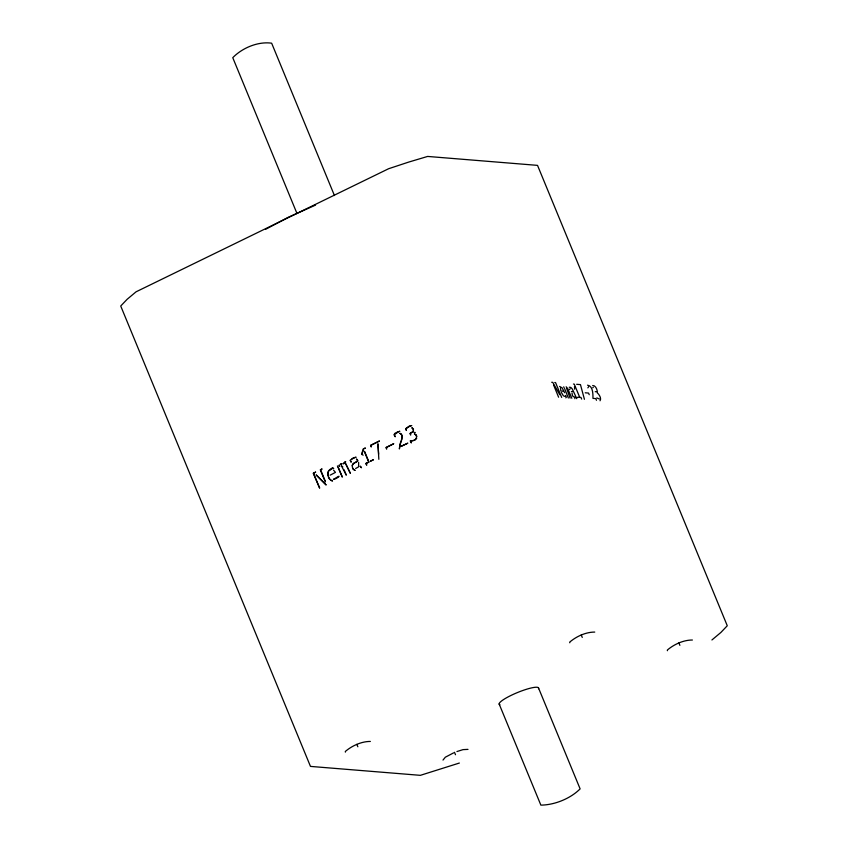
<?xml version="1.0" encoding="UTF-8"?>
<svg xmlns="http://www.w3.org/2000/svg" width="848" height="848" viewBox="0 0 848 848"><rect width="100%" height="100%" fill="white"/><g stroke="black" fill="none" stroke-linecap="round" stroke-linejoin="round"><path stroke-width="1.27" d="M328.218 472.347L328.218 475.505M401.751 439.921L402.058 435.035M361.926 454.358L363.22 450.012M401.507 440.748C400.012 442.73 398.592 455.312 399.874 444.84C400.521 441.352 404.146 436.158 400.267 433.402M587.865 387.865L588.607 386.73M569.474 389.571L570.216 388.681M352.408 465.51C352.333 462.054 360.389 462.298 356.87 459.245M560.475 387.928L560.846 391.034L563.295 391.235M416.718 438.278L414.661 440.176L411.322 440.896M328.78 470.958C339.2 464.397 326.332 469.527 327.731 473.852C327.858 476.809 329.374 480.339 332.564 480.996C331.96 480.933 329.003 479.003 328.738 477.148M571.976 393.037L572.591 395.995L574.319 397.14M413.527 431.155L410.315 433.445L410.686 435.066L410.008 433.423L412.541 432.003L413.453 430.137L411.842 427.646L413.538 429.077M574.817 398.677L575.145 396.906M565.817 397.839L566.337 397.277L565.595 395.465M592.763 387.759L593.314 387.229M711.928 639.964L720.885 632.46L727.277 625.75L537.526 165.371L427.636 156.435L408.63 162.106L388.628 168.72L136.072 291.807L127.115 299.312L120.723 306.011L310.474 766.401L420.364 775.337L459.372 763.041M344.892 462.149C342.783 465.785 342.581 462.987 345.496 461.927M340.186 464.354L341.702 463.814M340.493 464.386L341.044 464.026M566.57 388.289L570.089 398.136M351.931 458.98L355.545 457.284M265.509 229.363L288.087 217.385L315.541 205.089M600.045 400.775C601.773 398.316 599.112 394.405 597.098 392.645L597.374 392.221C597.257 389.677 595.752 385.405 592.678 385.501M363.548 448.921L365.424 448.009L363.23 448.899L361.608 454.337L363.188 455.175M401.04 446.292L407.835 443.154L401.358 446.313M576.894 397.468L578.887 397.214M587.547 385.172C592.975 385.882 593.006 393.896 592.964 398.359L595.784 398.592L596.483 400.277M453.627 752.865L445.348 757.19L443.006 760.073M410.262 425.908L405.98 428.685L406.425 430.508L405.662 428.664L408.98 426.279L411.206 425.696M398.645 431.579L394.373 434.759L395.21 436.794L394.055 434.738C393.949 432.215 402.206 430.975 399.291 431.335M456.924 751.551L463.008 749.632L467.99 749.378M559.585 386.434L562.129 387.833L564.63 392.73M599.345 398.973L596.769 397.903M412.404 440.79C416.092 440.949 418.435 435.66 414.683 434.028M596.282 391.638L595.222 391.702M569.241 387.239L570.831 387.419L572.4 389.115L576.767 398.677M333.762 479.279C344.267 472.4 336.603 479.502 333.359 479.268M564.853 396.408L563.348 395.804L561.408 392.465M571.404 391.522L572.877 391.553M345.189 461.906L345.751 461.853M410.888 425.664L411.799 425.632M413.888 432.512L415.319 432.459M411.64 440.918L410.199 440.886L411.354 442.942L410.517 440.907M341.384 463.792L342.009 463.803M551.688 382.268L552.726 382.353L559.807 394.755M554.762 382.522L555.557 382.586L561.683 397.447M573.449 384.038L574.266 384.112L579.693 397.277L580.954 397.383L581.643 399.079M576.651 384.303L580.456 384.61L584.42 399.302M585.237 392.794L588.554 393.069L589.233 394.702M414.407 433.943L415.986 434.664L416.887 436.423M399.546 433.296L401.433 434.017M356.202 457.22L353.309 457.867L350.118 460.358L351.189 462.213L350.425 460.39M378.844 459.319L377.932 443.769L378.643 454.146M356.436 459.054L357.729 460.973L353.33 463.517L352.09 465.488L352.768 468.849L355.142 470.407M358.64 462.436L358.609 466.835L355.641 468.499M333.73 468.382L332.798 468.297M333.508 470.089L335.469 472.389L330.137 475.166M566.135 386.773L567.683 388.501L571.828 398.274M692.392 640.017C683.52 639.986 674.075 644.31 667.344 650.045L667.408 650.713M594.745 632.078C585.883 632.046 576.439 636.371 569.708 642.106L569.761 642.773M370.353 741.438C361.481 741.406 352.037 745.742 345.316 751.466L345.369 752.134M354.771 470.28L353.563 469.506M316.431 475.039L326.173 484.992L316.124 475.018M342.825 466.909L341.352 465.711L346.313 475.177L344.118 469.856M360.4 466.273L361.492 467.767L360.082 466.252M352.683 468.085L353.086 468.87M563.687 386.836L564.153 387.801M678.888 642.911L679.895 645.36M568.351 397.998L564.641 388.702M553.564 384.96L558.599 397.203M581.251 634.972L582.258 637.42M538.607 688.173L580.117 788.873C570.45 798.615 554.592 805.017 540.865 805.123L499.143 703.978M334.451 195.549L271.646 43.184C257.94 41.266 242.221 47.954 232.765 57.685L296.98 213.495M364.598 451.422L368.997 462.086L366.071 463.506L366.771 465.202L365.764 463.485L368.679 462.054L364.29 451.401M338.193 467.078L342.327 477.117L337.419 465.934M454.496 752.282L455.503 754.731M325.144 480.858L320.608 469.845L322.113 468.933L320.29 469.824L325.335 482.056M356.849 744.343L357.856 746.791M574.488 386.55L574.637 389.168M499.907 704.741A21.285 3.805 -22.4 0 1 517.238 692.636A21.285 3.805 -22.4 0 1 538.491 688.756M315.604 472.113L313.219 473.269L319.664 488.162L313.537 473.29L315.604 472.113M379.332 441.055L370.587 445.317L371.276 447.002L370.894 445.338L379.332 441.055M393.642 443.758L385.999 447.479L386.677 449.111L386.317 447.511L393.642 443.758M373.427 459.743L370.544 461.153L373.427 459.743M345.698 463.761L350.309 473.226L345.698 463.761M339.136 465.276L339.677 466.156L339.136 465.276"/></g></svg>
